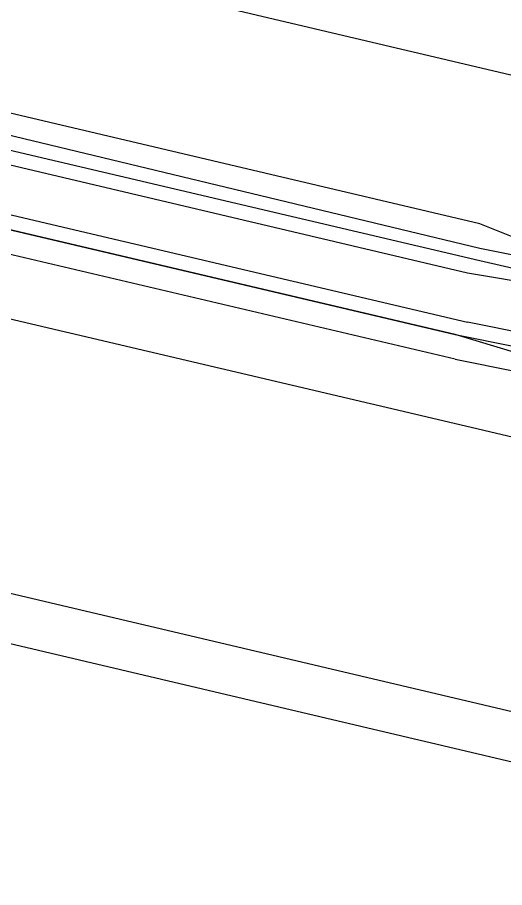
# Model space of a CAD drawing. Header units: feet. Extents: x -84 to 198, y -22 to 181.
# Drawn here: x 101.618 to 102.147, y 24.711 to 25.655 of the extents above; entities that cross this region are included whole.
import ezdxf

# ---------------------------------------------------------------- set-up
doc = ezdxf.new("R2010")
doc.units = ezdxf.units.FT
doc.layers.add('A-LINEA', color=7, linetype='CONTINUOUS')

msp = doc.modelspace()

# ---------------------------------------------------------------- linework, layer by layer
at = {"layer": 'A-LINEA'}
for p, q in [((94.8133, 26.5778), (102.7333, 24.7111)), ((95.16, 26.5511), (102.4, 24.8444)), ((102.16, 25.5911), (99.0533, 26.3244)), ((102.12, 25.4311), (99.0133, 26.1644)), ((102.12, 25.4044), (99.0133, 26.1511)), ((102.12, 25.3911), (99, 26.1244)), ((102.1067, 25.3778), (99, 26.1111)), ((98.96, 25.9511), (102.08, 25.2178)), ((102.1867, 25.4044), (102.12, 25.4311)), ((102.1867, 25.3911), (102.12, 25.4044)), ((102.2933, 25.3511), (102.12, 25.3911)), ((102.08, 25.2178), (102.48, 25.1244))]:
    msp.add_line(p, q, dxfattribs=at)
for points in [[(102.0933, 25.2844), (98.92, 26.0311), (98.92, 26.0444), (98.92, 26.0578), (102.0933, 25.3111), (98.92, 26.0578), (98.92, 26.0711), (98.9333, 26.0711), (102.1067, 25.3244)], [(102.1867, 25.3511), (102.1733, 25.3511), (102.1867, 25.3644), (102.1067, 25.3778)], [(102.0933, 25.2844), (102.2267, 25.2578), (102.2267, 25.2711), (102.0933, 25.3111), (102.2267, 25.2844), (102.24, 25.2978), (102.1067, 25.3244)]]:
    msp.add_lwpolyline(points, dxfattribs=at)

doc.saveas('drawing.dxf')
